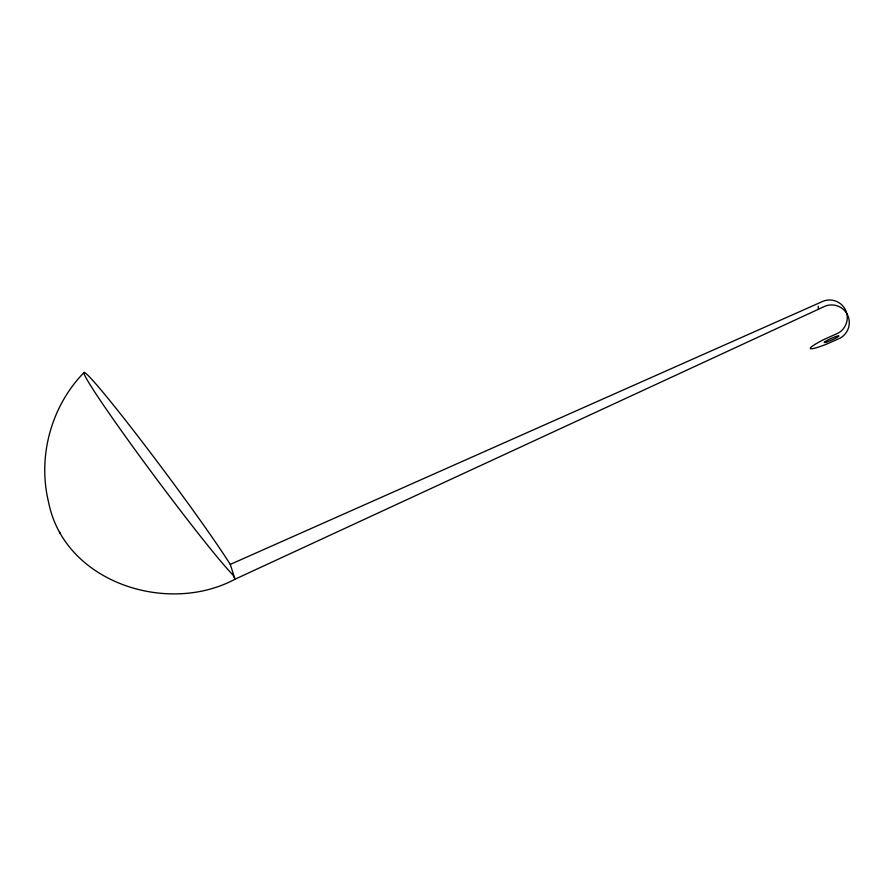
<?xml version="1.0" encoding="UTF-8"?>
<svg xmlns="http://www.w3.org/2000/svg" width="894" height="894" viewBox="0 0 894 894"><rect width="100%" height="100%" fill="white"/><g stroke="black" fill="none" stroke-linecap="round" stroke-linejoin="round"><path stroke-width="1.34" d="M84.159 372.407C51.204 405.988 37.358 456.588 48.6 502.272C64.379 582.497 167.435 615.541 235.055 579.2L822.961 307.145A17.802 17.701 -22.3 0 1 847.11 314.062A17.802 17.701 -22.3 0 1 840.069 338.156L826.648 344.112A27.513 2.905 -24 0 1 810.288 348.448A27.513 2.905 -24 0 1 824.626 339.161L838.047 333.205A17.802 17.701 -22.3 0 0 845.087 309.123A17.802 17.701 -22.3 0 0 820.938 302.206L230.261 564.416A128.289 5.476 53.3 0 0 111.337 402.479A128.289 5.476 53.3 0 0 116.566 423.957A128.289 5.476 53.3 0 0 232.786 574.775L235.055 579.2L230.261 564.416M59.384 531.975L60.11 533.226M818.256 306.229L818.379 309.179M826.682 342.022A8.068 0.849 -24 0 0 838.784 336.2A8.068 0.849 -24 0 0 829.151 339.362A8.068 0.849 -24 0 0 826.682 342.022"/></g></svg>
